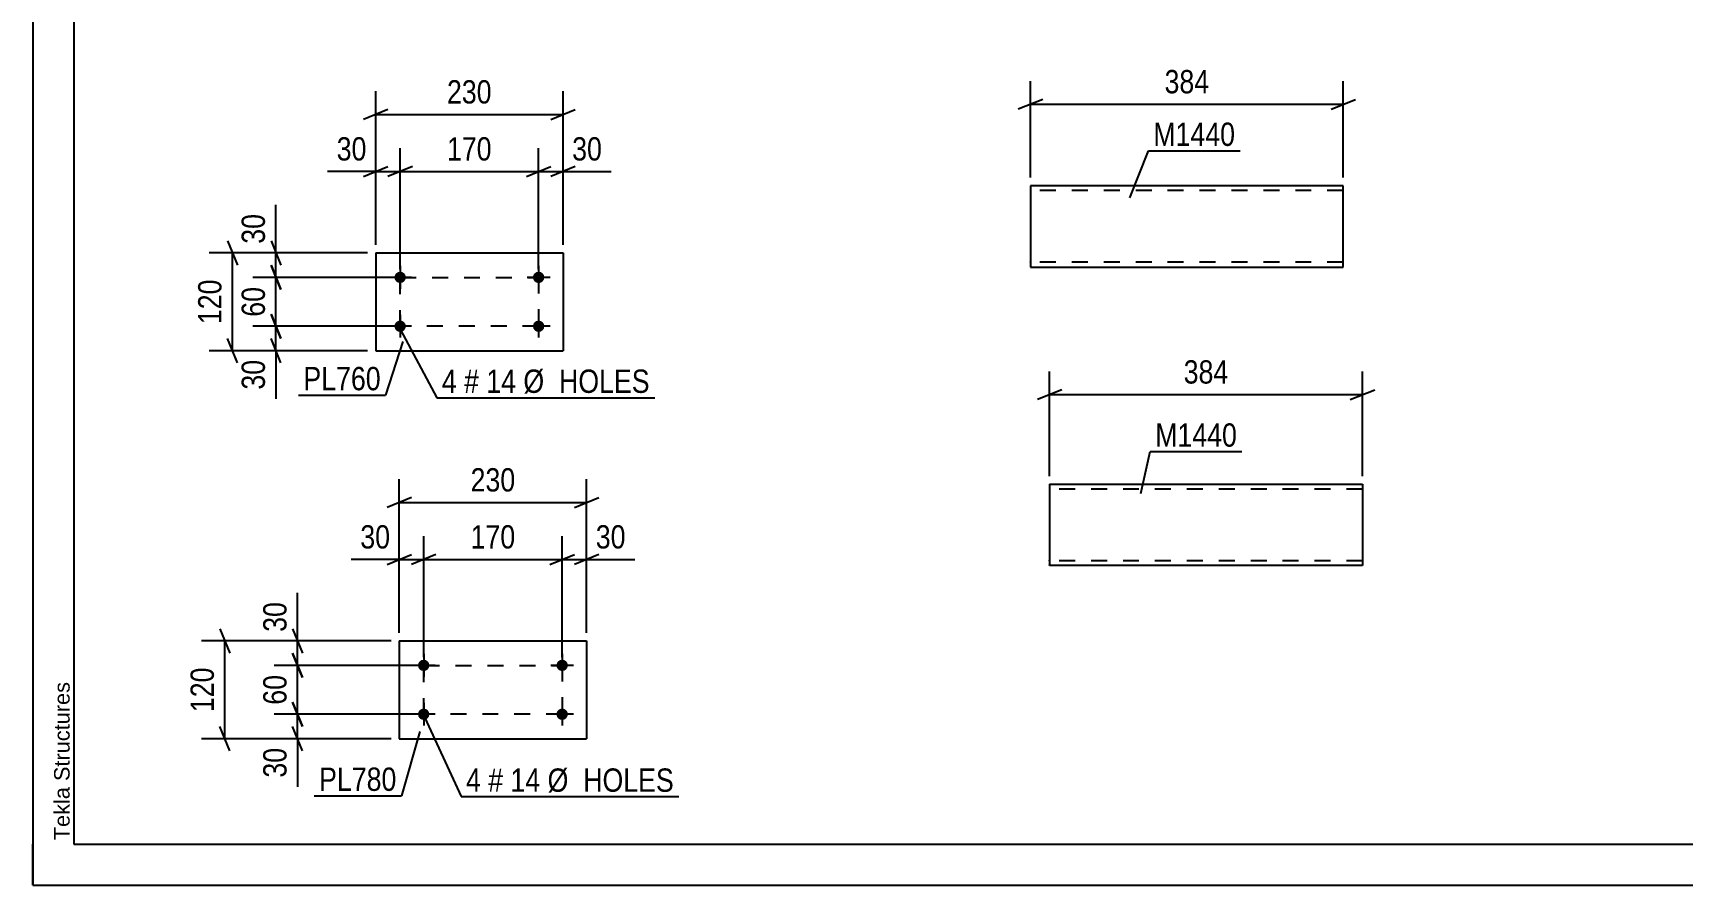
# Model space of a CAD drawing. Header units: millimetres. Extents: x 0 to 420, y 0 to 297.
# Drawn here: x 0 to 202.5, y 0 to 104.6 of the extents above; entities that cross this region are included whole.
import ezdxf

# ---------------------------------------------------------------- set-up
doc = ezdxf.new("R2010")
doc.units = ezdxf.units.MM
doc.linetypes.add('DXK_LINE_DOT2', pattern=[3.9198, 1.9599, -1.9599])
doc.styles.add('Arial', font='ARIAL.TTF', dxfattribs={"height": 0.2})
doc.styles.add('Arial Narrow', font='ARIALN.TTF', dxfattribs={"height": 0.2})

# ---------------------------------------------------------------- blocks, each defined once
blk = doc.blocks.new('Unknown-717036244-1135')
at = {"color": 5, "linetype": 'Continuous'}
for p, q in [((0, 297), (0, 0)), ((5, 292), (5, 5)), ((0, 0), (0, 5)), ((5, 5), (415, 5)), ((0, 0), (420, 0))]:
    blk.add_line(p, q, dxfattribs=at)
at = {"color": 174, "linetype": 'Continuous', "style": 'Arial'}
blk.add_text('Tekla Structures', height=1.9102, rotation=90, dxfattribs=at).set_placement((4.5, 5.5))
blk = doc.blocks.new('Part-717036244-10885 - 10884')
at = {"color": 2, "linetype": 'Continuous'}
for p, q in [((124.82, 49.22), (124.82, 39.31)), ((124.82, 49.22), (163.23, 49.22)), ((163.23, 49.22), (163.23, 39.22)), ((124.82, 39.22), (124.82, 39.31)), ((163.23, 39.22), (124.82, 39.22))]:
    blk.add_line(p, q, dxfattribs=at)
at = {"color": 7, "linetype": 'DXK_LINE_DOT2'}
for p, q in [((163.23, 48.62), (124.82, 48.62)), ((124.82, 39.82), (124.82, 39.87)), ((163.23, 39.82), (124.82, 39.82)), ((163.23, 39.82), (163.23, 39.87))]:
    blk.add_line(p, q, dxfattribs=at)
blk = doc.blocks.new('Part-717036244-10924 - 10923')
at = {"color": 2, "linetype": 'Continuous'}
for p, q in [((160.87, 85.86), (122.47, 85.86)), ((122.47, 85.86), (122.47, 75.95)), ((160.87, 75.86), (160.87, 85.86)), ((122.47, 75.95), (122.47, 75.86)), ((122.47, 75.86), (160.87, 75.86))]:
    blk.add_line(p, q, dxfattribs=at)
at = {"color": 7, "linetype": 'DXK_LINE_DOT2'}
for p, q in [((160.87, 85.26), (122.47, 85.26)), ((122.47, 76.46), (122.47, 76.5)), ((160.87, 76.46), (122.47, 76.46)), ((160.87, 76.46), (160.87, 76.5))]:
    blk.add_line(p, q, dxfattribs=at)
blk = doc.blocks.new('Part-717036244-10938 - 10937')
at = {"color": 2, "linetype": 'Continuous'}
for p, q in [((42.08, 77.61), (42.08, 65.61)), ((42.08, 77.61), (65.08, 77.61)), ((65.08, 77.61), (65.08, 65.61)), ((42.08, 65.61), (65.08, 65.61))]:
    blk.add_line(p, q, dxfattribs=at)
blk = doc.blocks.new('Bolt-717036244-10939 - 10937')
at = {"linetype": 'Continuous'}
for points in [[(45.08, 73.91, -1), (45.08, 75.31, -1)], [(62.08, 73.91, -1), (62.08, 75.31, -1)], [(45.08, 67.91, -1), (45.08, 69.31, -1)], [(62.08, 67.91, -1), (62.08, 69.31, -1)]]:
    blk.add_hatch(color=1, dxfattribs=at).paths.add_polyline_path(points)
at = {"color": 1, "linetype": 'Continuous'}
for p, q in [((45.08, 76.01), (45.08, 73.21)), ((62.08, 76.01), (62.08, 73.21)), ((46.48, 74.61), (43.68, 74.61)), ((63.48, 74.61), (60.68, 74.61)), ((45.08, 70.01), (45.08, 67.21)), ((62.08, 70.01), (62.08, 67.21)), ((46.48, 68.61), (43.68, 68.61)), ((63.48, 68.61), (60.68, 68.61))]:
    blk.add_line(p, q, dxfattribs=at)
blk = doc.blocks.new('Part-717036244-11001 - 11000')
at = {"color": 2, "linetype": 'Continuous'}
for p, q in [((44.97, 29.97), (44.97, 17.97)), ((44.97, 29.97), (67.97, 29.97)), ((67.97, 29.97), (67.97, 17.97)), ((44.97, 17.97), (67.97, 17.97))]:
    blk.add_line(p, q, dxfattribs=at)
blk = doc.blocks.new('Bolt-717036244-11002 - 11000')
at = {"linetype": 'Continuous'}
for points in [[(47.97, 26.27, -1), (47.97, 27.67, -1)], [(64.97, 26.27, -1), (64.97, 27.67, -1)], [(47.97, 20.27, -1), (47.97, 21.67, -1)], [(64.97, 20.27, -1), (64.97, 21.67, -1)]]:
    blk.add_hatch(color=1, dxfattribs=at).paths.add_polyline_path(points)
at = {"color": 1, "linetype": 'Continuous'}
for p, q in [((47.97, 28.37), (47.97, 25.57)), ((64.97, 28.37), (64.97, 25.57)), ((49.37, 26.97), (46.57, 26.97)), ((66.37, 26.97), (63.57, 26.97)), ((47.97, 22.37), (47.97, 19.57)), ((64.97, 22.37), (64.97, 19.57)), ((49.37, 20.97), (46.57, 20.97)), ((66.37, 20.97), (63.57, 20.97))]:
    blk.add_line(p, q, dxfattribs=at)
blk = doc.blocks.new('Rectangle-717036244-12806 - 10937')
at = {"color": 1, "linetype": 'DXK_LINE_DOT2'}
blk.add_lwpolyline([(45.08, 74.61), (62.08, 74.61), (62.08, 68.61), (45.08, 68.61), (45.08, 74.61)], close=True, dxfattribs=at)
blk = doc.blocks.new('Rectangle-717036244-12816 - 11000')
at = {"color": 1, "linetype": 'DXK_LINE_DOT2'}
blk.add_lwpolyline([(47.97, 26.97), (64.97, 26.97), (64.97, 20.97), (47.97, 20.97), (47.97, 26.97)], close=True, dxfattribs=at)
blk = doc.blocks.new('StraightDimension-717036244-11232 - 10884')
at = {"color": 7, "linetype": 'Continuous'}
for p, q in [((124.82, 50.22), (124.82, 63.07)), ((163.23, 50.22), (163.23, 63.07)), ((126.32, 60.82), (123.32, 59.62)), ((161.73, 59.62), (164.73, 60.82)), ((124.82, 60.22), (163.23, 60.22))]:
    blk.add_line(p, q, dxfattribs=at)
at = {"color": 0}
blk.add_wipeout([(147.36, 60.97), (147.36, 65.17), (140.68, 65.17), (140.68, 60.97)], dxfattribs=at)
at = {"color": 3, "style": 'Arial Narrow'}
blk.add_text('384', height=2.863, dxfattribs=at).set_placement((141.28, 61.57))
blk = doc.blocks.new('StraightDimension-717036244-11244 - 10923')
at = {"color": 7, "linetype": 'Continuous'}
for p, q in [((122.47, 86.86), (122.47, 98.71)), ((160.87, 86.86), (160.87, 98.71)), ((123.97, 96.46), (120.97, 95.26)), ((122.47, 95.86), (160.87, 95.86)), ((159.37, 95.26), (162.37, 96.46))]:
    blk.add_line(p, q, dxfattribs=at)
at = {"color": 0}
blk.add_wipeout([(145.01, 96.61), (145.01, 100.81), (138.33, 100.81), (138.33, 96.61)], dxfattribs=at)
at = {"color": 3, "style": 'Arial Narrow'}
blk.add_text('384', height=2.863, dxfattribs=at).set_placement((138.93, 97.21))
blk = doc.blocks.new('StraightDimension-717036244-11270 - 10937')
at = {"color": 7, "linetype": 'Continuous'}
for p, q in [((42.08, 78.61), (42.08, 90.46)), ((45.08, 75.61), (45.08, 90.46)), ((40.58, 87.01), (43.58, 88.21)), ((42.08, 87.61), (45.08, 87.61)), ((46.58, 88.21), (43.58, 87.01))]:
    blk.add_line(p, q, dxfattribs=at)
at = {"color": 0}
blk.add_wipeout([(41.55, 88.36), (41.55, 92.56), (36.69, 92.56), (36.69, 88.36)], dxfattribs=at)
at = {"color": 7, "linetype": 'Continuous'}
blk.add_line((42.08, 87.61), (36.17, 87.61), dxfattribs=at)
blk.add_line((42.08, 87.61), (36.17, 87.61), dxfattribs=at)
at = {"color": 3, "style": 'Arial Narrow'}
blk.add_text('30', height=2.863, dxfattribs=at).set_placement((37.29, 88.96))
blk = doc.blocks.new('StraightDimension-717036244-11252 - 10937')
at = {"color": 7, "linetype": 'Continuous'}
for p, q in [((29.23, 79.11), (30.43, 76.11)), ((41.08, 77.61), (26.98, 77.61)), ((29.83, 74.61), (29.83, 77.61)), ((30.43, 73.11), (29.23, 76.11)), ((44.08, 74.61), (26.98, 74.61))]:
    blk.add_line(p, q, dxfattribs=at)
at = {"color": 0}
blk.add_wipeout([(29.08, 82.99), (24.88, 82.99), (24.88, 78.14), (29.08, 78.14)], dxfattribs=at)
at = {"color": 7, "linetype": 'Continuous'}
blk.add_line((29.83, 77.61), (29.83, 83.52), dxfattribs=at)
blk.add_line((29.83, 77.61), (29.83, 83.52), dxfattribs=at)
at = {"color": 3, "style": 'Arial Narrow'}
blk.add_text('30', height=2.863, rotation=90.0002, dxfattribs=at).set_placement((28.48, 78.74))
blk = doc.blocks.new('StraightDimension-717036244-11254 - 10937')
at = {"color": 7, "linetype": 'Continuous'}
for p, q in [((29.23, 70.11), (30.43, 67.11)), ((44.08, 68.61), (26.98, 68.61)), ((30.43, 64.11), (29.23, 67.11)), ((29.83, 65.61), (29.83, 68.61)), ((41.08, 65.61), (26.98, 65.61))]:
    blk.add_line(p, q, dxfattribs=at)
at = {"color": 0}
blk.add_wipeout([(29.08, 65.09), (24.88, 65.09), (24.88, 60.23), (29.08, 60.23)], dxfattribs=at)
at = {"color": 7, "linetype": 'Continuous'}
blk.add_line((29.83, 65.61), (29.83, 59.71), dxfattribs=at)
blk.add_line((29.83, 65.61), (29.83, 59.71), dxfattribs=at)
at = {"color": 3, "style": 'Arial Narrow'}
blk.add_text('30', height=2.863, rotation=90.0002, dxfattribs=at).set_placement((28.48, 60.83))
blk = doc.blocks.new('StraightDimension-717036244-11253 - 10937')
at = {"color": 7, "linetype": 'Continuous'}
for p, q in [((29.23, 76.11), (30.43, 73.11)), ((44.08, 74.61), (26.98, 74.61)), ((29.83, 68.61), (29.83, 74.61)), ((30.43, 67.11), (29.23, 70.11)), ((44.08, 68.61), (26.98, 68.61))]:
    blk.add_line(p, q, dxfattribs=at)
at = {"color": 0}
blk.add_wipeout([(29.08, 74.04), (24.88, 74.04), (24.88, 69.18), (29.08, 69.18)], dxfattribs=at)
at = {"color": 3, "style": 'Arial Narrow'}
blk.add_text('60', height=2.863, rotation=90.0002, dxfattribs=at).set_placement((28.48, 69.78))
blk = doc.blocks.new('StraightDimension-717036244-11264 - 10937')
at = {"color": 7, "linetype": 'Continuous'}
for p, q in [((23.89, 79.11), (25.09, 76.11)), ((41.08, 77.61), (21.64, 77.61)), ((24.49, 65.61), (24.49, 77.61)), ((25.09, 64.11), (23.89, 67.11)), ((41.08, 65.61), (21.64, 65.61))]:
    blk.add_line(p, q, dxfattribs=at)
at = {"color": 0}
blk.add_wipeout([(23.74, 74.95), (19.54, 74.95), (19.54, 68.27), (23.74, 68.27)], dxfattribs=at)
at = {"color": 3, "style": 'Arial Narrow'}
blk.add_text('120', height=2.863, rotation=90.0002, dxfattribs=at).set_placement((23.14, 68.87))
blk = doc.blocks.new('StraightDimension-717036244-11268 - 10937')
at = {"color": 7, "linetype": 'Continuous'}
for p, q in [((62.08, 75.61), (62.08, 90.46)), ((65.08, 78.61), (65.08, 90.46)), ((60.58, 87.01), (63.58, 88.21)), ((62.08, 87.61), (65.08, 87.61)), ((66.58, 88.21), (63.58, 87.01))]:
    blk.add_line(p, q, dxfattribs=at)
at = {"color": 0}
blk.add_wipeout([(70.46, 88.36), (70.46, 92.56), (65.6, 92.56), (65.6, 88.36)], dxfattribs=at)
at = {"color": 7, "linetype": 'Continuous'}
blk.add_line((65.08, 87.61), (70.98, 87.61), dxfattribs=at)
blk.add_line((65.08, 87.61), (70.98, 87.61), dxfattribs=at)
at = {"color": 3, "style": 'Arial Narrow'}
blk.add_text('30', height=2.863, dxfattribs=at).set_placement((66.2, 88.96))
blk = doc.blocks.new('StraightDimension-717036244-11269 - 10937')
at = {"color": 7, "linetype": 'Continuous'}
for p, q in [((45.08, 75.61), (45.08, 90.46)), ((62.08, 75.61), (62.08, 90.46)), ((46.58, 88.21), (43.58, 87.01)), ((45.08, 87.61), (62.08, 87.61)), ((60.58, 87.01), (63.58, 88.21))]:
    blk.add_line(p, q, dxfattribs=at)
at = {"color": 0}
blk.add_wipeout([(56.92, 88.36), (56.92, 92.56), (50.23, 92.56), (50.23, 88.36)], dxfattribs=at)
at = {"color": 3, "style": 'Arial Narrow'}
blk.add_text('170', height=2.863, dxfattribs=at).set_placement((50.83, 88.96))
blk = doc.blocks.new('StraightDimension-717036244-11280 - 10937')
at = {"color": 7, "linetype": 'Continuous'}
for p, q in [((42.08, 78.61), (42.08, 97.46)), ((65.08, 78.61), (65.08, 97.46)), ((43.58, 95.21), (40.58, 94.01)), ((63.58, 94.01), (66.58, 95.21)), ((42.08, 94.61), (65.08, 94.61))]:
    blk.add_line(p, q, dxfattribs=at)
at = {"color": 0}
blk.add_wipeout([(56.92, 95.36), (56.92, 99.56), (50.23, 99.56), (50.23, 95.36)], dxfattribs=at)
at = {"color": 3, "style": 'Arial Narrow'}
blk.add_text('230', height=2.863, dxfattribs=at).set_placement((50.83, 95.96))
blk = doc.blocks.new('StraightDimension-717036244-11315 - 11000')
at = {"color": 7, "linetype": 'Continuous'}
for p, q in [((31.88, 22.47), (33.08, 19.47)), ((46.97, 20.97), (29.63, 20.97)), ((32.48, 17.97), (32.48, 20.97)), ((33.08, 16.47), (31.88, 19.47)), ((43.97, 17.97), (29.63, 17.97))]:
    blk.add_line(p, q, dxfattribs=at)
at = {"color": 0}
blk.add_wipeout([(31.73, 17.44), (27.53, 17.44), (27.53, 12.59), (31.73, 12.59)], dxfattribs=at)
at = {"color": 7, "linetype": 'Continuous'}
blk.add_line((32.48, 17.97), (32.48, 12.06), dxfattribs=at)
blk.add_line((32.48, 17.97), (32.48, 12.06), dxfattribs=at)
at = {"color": 3, "style": 'Arial Narrow'}
blk.add_text('30', height=2.863, rotation=90.0002, dxfattribs=at).set_placement((31.13, 13.19))
blk = doc.blocks.new('StraightDimension-717036244-11331 - 11000')
at = {"color": 7, "linetype": 'Continuous'}
for p, q in [((44.97, 30.97), (44.97, 42.82)), ((47.97, 27.97), (47.97, 42.82)), ((43.47, 39.37), (46.47, 40.57)), ((49.47, 40.57), (46.47, 39.37)), ((44.97, 39.97), (47.97, 39.97))]:
    blk.add_line(p, q, dxfattribs=at)
at = {"color": 0}
blk.add_wipeout([(44.45, 40.72), (44.45, 44.92), (39.59, 44.92), (39.59, 40.72)], dxfattribs=at)
at = {"color": 7, "linetype": 'Continuous'}
blk.add_line((44.97, 39.97), (39.07, 39.97), dxfattribs=at)
blk.add_line((44.97, 39.97), (39.07, 39.97), dxfattribs=at)
at = {"color": 3, "style": 'Arial Narrow'}
blk.add_text('30', height=2.863, dxfattribs=at).set_placement((40.19, 41.32))
blk = doc.blocks.new('StraightDimension-717036244-11313 - 11000')
at = {"color": 7, "linetype": 'Continuous'}
for p, q in [((31.88, 31.47), (33.08, 28.47)), ((43.97, 29.97), (29.63, 29.97)), ((33.08, 25.47), (31.88, 28.47)), ((32.48, 26.97), (32.48, 29.97)), ((46.97, 26.97), (29.63, 26.97))]:
    blk.add_line(p, q, dxfattribs=at)
at = {"color": 0}
blk.add_wipeout([(31.73, 35.35), (27.53, 35.35), (27.53, 30.49), (31.73, 30.49)], dxfattribs=at)
at = {"color": 7, "linetype": 'Continuous'}
blk.add_line((32.48, 29.97), (32.48, 35.87), dxfattribs=at)
blk.add_line((32.48, 29.97), (32.48, 35.87), dxfattribs=at)
at = {"color": 3, "style": 'Arial Narrow'}
blk.add_text('30', height=2.863, rotation=90.0002, dxfattribs=at).set_placement((31.13, 31.09))
blk = doc.blocks.new('StraightDimension-717036244-11314 - 11000')
at = {"color": 7, "linetype": 'Continuous'}
for p, q in [((31.88, 28.47), (33.08, 25.47)), ((46.97, 26.97), (29.63, 26.97)), ((32.48, 20.97), (32.48, 26.97)), ((33.08, 19.47), (31.88, 22.47)), ((46.97, 20.97), (29.63, 20.97))]:
    blk.add_line(p, q, dxfattribs=at)
at = {"color": 0}
blk.add_wipeout([(31.73, 26.4), (27.53, 26.4), (27.53, 21.54), (31.73, 21.54)], dxfattribs=at)
at = {"color": 3, "style": 'Arial Narrow'}
blk.add_text('60', height=2.863, rotation=90.0002, dxfattribs=at).set_placement((31.13, 22.14))
blk = doc.blocks.new('StraightDimension-717036244-11325 - 11000')
at = {"color": 7, "linetype": 'Continuous'}
for p, q in [((22.96, 31.47), (24.16, 28.47)), ((43.97, 29.97), (20.71, 29.97)), ((23.56, 17.97), (23.56, 29.97)), ((24.16, 16.47), (22.96, 19.47)), ((43.97, 17.97), (20.71, 17.97))]:
    blk.add_line(p, q, dxfattribs=at)
at = {"color": 0}
blk.add_wipeout([(22.81, 27.31), (18.61, 27.31), (18.61, 20.63), (22.81, 20.63)], dxfattribs=at)
at = {"color": 3, "style": 'Arial Narrow'}
blk.add_text('120', height=2.863, rotation=90.0002, dxfattribs=at).set_placement((22.21, 21.23))
blk = doc.blocks.new('StraightDimension-717036244-11329 - 11000')
at = {"color": 7, "linetype": 'Continuous'}
for p, q in [((64.97, 27.97), (64.97, 42.82)), ((67.97, 30.97), (67.97, 42.82)), ((63.47, 39.37), (66.47, 40.57)), ((69.47, 40.57), (66.47, 39.37)), ((64.97, 39.97), (67.97, 39.97))]:
    blk.add_line(p, q, dxfattribs=at)
at = {"color": 0}
blk.add_wipeout([(73.36, 40.72), (73.36, 44.92), (68.5, 44.92), (68.5, 40.72)], dxfattribs=at)
at = {"color": 7, "linetype": 'Continuous'}
blk.add_line((67.97, 39.97), (73.88, 39.97), dxfattribs=at)
blk.add_line((67.97, 39.97), (73.88, 39.97), dxfattribs=at)
at = {"color": 3, "style": 'Arial Narrow'}
blk.add_text('30', height=2.863, dxfattribs=at).set_placement((69.1, 41.32))
blk = doc.blocks.new('StraightDimension-717036244-11330 - 11000')
at = {"color": 7, "linetype": 'Continuous'}
for p, q in [((47.97, 27.97), (47.97, 42.82)), ((64.97, 27.97), (64.97, 42.82)), ((49.47, 40.57), (46.47, 39.37)), ((63.47, 39.37), (66.47, 40.57)), ((47.97, 39.97), (64.97, 39.97))]:
    blk.add_line(p, q, dxfattribs=at)
at = {"color": 0}
blk.add_wipeout([(59.82, 40.72), (59.82, 44.92), (53.13, 44.92), (53.13, 40.72)], dxfattribs=at)
at = {"color": 3, "style": 'Arial Narrow'}
blk.add_text('170', height=2.863, dxfattribs=at).set_placement((53.73, 41.32))
blk = doc.blocks.new('StraightDimension-717036244-11341 - 11000')
at = {"color": 7, "linetype": 'Continuous'}
for p, q in [((44.97, 30.97), (44.97, 49.82)), ((67.97, 30.97), (67.97, 49.82)), ((46.47, 47.57), (43.47, 46.37)), ((44.97, 46.97), (67.97, 46.97)), ((66.47, 46.37), (69.47, 47.57))]:
    blk.add_line(p, q, dxfattribs=at)
at = {"color": 0}
blk.add_wipeout([(59.82, 47.72), (59.82, 51.92), (53.13, 51.92), (53.13, 47.72)], dxfattribs=at)
at = {"color": 3, "style": 'Arial Narrow'}
blk.add_text('230', height=2.863, dxfattribs=at).set_placement((53.73, 48.32))
blk = doc.blocks.new('Mark-717036244-12797 - 10884')
at = {"color": 0}
blk.add_wipeout([(147.83, 53.82), (147.83, 56.82), (137.78, 56.82), (137.78, 53.82)], dxfattribs=at)
blk.add_wipeout([(147.83, 53.82), (147.83, 56.82), (137.78, 56.82), (137.78, 53.82)], dxfattribs=at)
at = {"color": 30, "linetype": 'Continuous'}
for p, q in [((136.01, 48.06), (137.18, 53.22)), ((137.18, 53.22), (148.43, 53.22))]:
    blk.add_line(p, q, dxfattribs=at)
at = {"color": 3, "style": 'Arial Narrow'}
blk.add_text('M1440', height=2.863, dxfattribs=at).set_placement((137.78, 53.82))
blk = doc.blocks.new('Mark-717036244-12791 - 10923')
at = {"color": 0}
blk.add_wipeout([(147.6, 90.75), (147.6, 93.75), (137.55, 93.75), (137.55, 90.75)], dxfattribs=at)
blk.add_wipeout([(147.6, 90.75), (147.6, 93.75), (137.55, 93.75), (137.55, 90.75)], dxfattribs=at)
at = {"color": 30, "linetype": 'Continuous'}
for p, q in [((134.68, 84.39), (136.95, 90.15)), ((136.95, 90.15), (148.2, 90.15))]:
    blk.add_line(p, q, dxfattribs=at)
at = {"color": 3, "style": 'Arial Narrow'}
blk.add_text('M1440', height=2.863, dxfattribs=at).set_placement((137.55, 90.75))
blk = doc.blocks.new('Mark-717036244-11404 - 10937')
at = {"color": 0}
blk.add_wipeout([(42.7, 60.75), (42.7, 63.75), (33.2, 63.75), (33.2, 60.75)], dxfattribs=at)
blk.add_wipeout([(42.7, 60.75), (42.7, 63.75), (33.2, 63.75), (33.2, 60.75)], dxfattribs=at)
at = {"color": 30, "linetype": 'Continuous'}
for p in [(45.41, 66.75), (32.6, 60.15)]:
    blk.add_line(p, (43.3, 60.15), dxfattribs=at)
at = {"color": 3, "style": 'Arial Narrow'}
blk.add_text('PL760', height=2.863, dxfattribs=at).set_placement((33.2, 60.75))
blk = doc.blocks.new('Mark-717036244-11407 - 10937')
at = {"color": 0}
blk.add_wipeout([(52.03, 60.43), (52.03, 63.43), (50.2, 63.43), (50.2, 60.43)], dxfattribs=at)
blk.add_wipeout([(52.03, 60.43), (52.03, 63.43), (50.2, 63.43), (50.2, 60.43)], dxfattribs=at)
at = {"color": 7, "linetype": 'Continuous'}
blk.add_line((44.78, 68.79), (49.6, 59.83), dxfattribs=at)
at = {"color": 0}
blk.add_wipeout([(54.76, 60.43), (54.76, 63.43), (52.93, 63.43), (52.93, 60.43)], dxfattribs=at)
blk.add_wipeout([(54.76, 60.43), (54.76, 63.43), (52.93, 63.43), (52.93, 60.43)], dxfattribs=at)
at = {"color": 3, "style": 'Arial Narrow'}
blk.add_text('4', height=2.86, dxfattribs=at).set_placement((50.2, 60.43))
at = {"color": 0}
blk.add_wipeout([(59.31, 60.43), (59.31, 63.43), (55.66, 63.43), (55.66, 60.43)], dxfattribs=at)
blk.add_wipeout([(59.31, 60.43), (59.31, 63.43), (55.66, 63.43), (55.66, 60.43)], dxfattribs=at)
at = {"color": 3, "style": 'Arial Narrow'}
blk.add_text('#', height=2.86, dxfattribs=at).set_placement((52.93, 60.43))
at = {"color": 0}
blk.add_wipeout([(75.74, 60.43), (75.74, 63.43), (60.21, 63.43), (60.21, 60.43)], dxfattribs=at)
blk.add_wipeout([(75.74, 60.43), (75.74, 63.43), (60.21, 63.43), (60.21, 60.43)], dxfattribs=at)
at = {"color": 7, "linetype": 'Continuous'}
blk.add_line((49.6, 59.83), (76.34, 59.83), dxfattribs=at)
at = {"color": 3, "style": 'Arial Narrow'}
for s, p in [('14', (55.66, 60.43)), ('Ø  HOLES', (60.21, 60.43))]:
    blk.add_text(s, height=2.863, dxfattribs=at).set_placement(p)
blk = doc.blocks.new('Mark-717036244-11420 - 11000')
at = {"color": 0}
blk.add_wipeout([(54.99, 11.45), (54.99, 14.45), (53.16, 14.45), (53.16, 11.45)], dxfattribs=at)
blk.add_wipeout([(54.99, 11.45), (54.99, 14.45), (53.16, 14.45), (53.16, 11.45)], dxfattribs=at)
at = {"color": 7, "linetype": 'Continuous'}
blk.add_line((47.87, 21.06), (52.56, 10.85), dxfattribs=at)
at = {"color": 0}
blk.add_wipeout([(57.72, 11.45), (57.72, 14.45), (55.89, 14.45), (55.89, 11.45)], dxfattribs=at)
blk.add_wipeout([(57.72, 11.45), (57.72, 14.45), (55.89, 14.45), (55.89, 11.45)], dxfattribs=at)
at = {"color": 3, "style": 'Arial Narrow'}
blk.add_text('4', height=2.86, dxfattribs=at).set_placement((53.16, 11.45))
at = {"color": 0}
blk.add_wipeout([(62.28, 11.45), (62.28, 14.45), (58.62, 14.45), (58.62, 11.45)], dxfattribs=at)
blk.add_wipeout([(62.28, 11.45), (62.28, 14.45), (58.62, 14.45), (58.62, 11.45)], dxfattribs=at)
at = {"color": 3, "style": 'Arial Narrow'}
blk.add_text('#', height=2.86, dxfattribs=at).set_placement((55.89, 11.45))
at = {"color": 0}
blk.add_wipeout([(78.7, 11.45), (78.7, 14.45), (63.18, 14.45), (63.18, 11.45)], dxfattribs=at)
blk.add_wipeout([(78.7, 11.45), (78.7, 14.45), (63.18, 14.45), (63.18, 11.45)], dxfattribs=at)
at = {"color": 7, "linetype": 'Continuous'}
blk.add_line((52.56, 10.85), (79.3, 10.85), dxfattribs=at)
at = {"color": 3, "style": 'Arial Narrow'}
for s, p in [('14', (58.62, 11.45)), ('Ø  HOLES', (63.18, 11.45))]:
    blk.add_text(s, height=2.863, dxfattribs=at).set_placement(p)
blk = doc.blocks.new('Mark-717036244-11417 - 11000')
at = {"color": 0}
blk.add_wipeout([(44.63, 11.56), (44.63, 14.56), (35.13, 14.56), (35.13, 11.56)], dxfattribs=at)
blk.add_wipeout([(44.63, 11.56), (44.63, 14.56), (35.13, 14.56), (35.13, 11.56)], dxfattribs=at)
at = {"color": 30, "linetype": 'Continuous'}
for p in [(47.49, 18.87), (34.53, 10.96)]:
    blk.add_line(p, (45.23, 10.96), dxfattribs=at)
at = {"color": 3, "style": 'Arial Narrow'}
blk.add_text('PL780', height=2.863, dxfattribs=at).set_placement((35.13, 11.56))

msp = doc.modelspace()

# ---------------------------------------------------------------- block references
for name in ['Unknown-717036244-1135', 'Part-717036244-10924 - 10923', 'Part-717036244-10938 - 10937', 'Bolt-717036244-10939 - 10937', 'Rectangle-717036244-12806 - 10937', 'Part-717036244-10885 - 10884', 'Part-717036244-11001 - 11000', 'Bolt-717036244-11002 - 11000', 'Rectangle-717036244-12816 - 11000']:
    msp.add_blockref(name, (0, 0))

# ---------------------------------------------------------------- next in the draw order: block references
for name in ['StraightDimension-717036244-11244 - 10923', 'StraightDimension-717036244-11270 - 10937', 'StraightDimension-717036244-11268 - 10937', 'StraightDimension-717036244-11254 - 10937', 'StraightDimension-717036244-11232 - 10884', 'StraightDimension-717036244-11331 - 11000', 'StraightDimension-717036244-11329 - 11000', 'StraightDimension-717036244-11315 - 11000']:
    msp.add_blockref(name, (0, 0))

# ---------------------------------------------------------------- next in the draw order: block references
for name in ['Mark-717036244-12791 - 10923', 'StraightDimension-717036244-11252 - 10937', 'Mark-717036244-12797 - 10884', 'StraightDimension-717036244-11313 - 11000']:
    msp.add_blockref(name, (0, 0))

# ---------------------------------------------------------------- next in the draw order: block references
for name in ['StraightDimension-717036244-11253 - 10937', 'StraightDimension-717036244-11314 - 11000']:
    msp.add_blockref(name, (0, 0))

# ---------------------------------------------------------------- next in the draw order: block references
for name in ['StraightDimension-717036244-11269 - 10937', 'StraightDimension-717036244-11264 - 10937', 'StraightDimension-717036244-11330 - 11000', 'StraightDimension-717036244-11325 - 11000', 'Mark-717036244-11420 - 11000']:
    msp.add_blockref(name, (0, 0))

# ---------------------------------------------------------------- next in the draw order: block references
for name in ['StraightDimension-717036244-11280 - 10937', 'Mark-717036244-11404 - 10937', 'StraightDimension-717036244-11341 - 11000', 'Mark-717036244-11417 - 11000']:
    msp.add_blockref(name, (0, 0))

# ---------------------------------------------------------------- next in the draw order: block references
msp.add_blockref('Mark-717036244-11407 - 10937', (0, 0))

doc.saveas('drawing.dxf')
